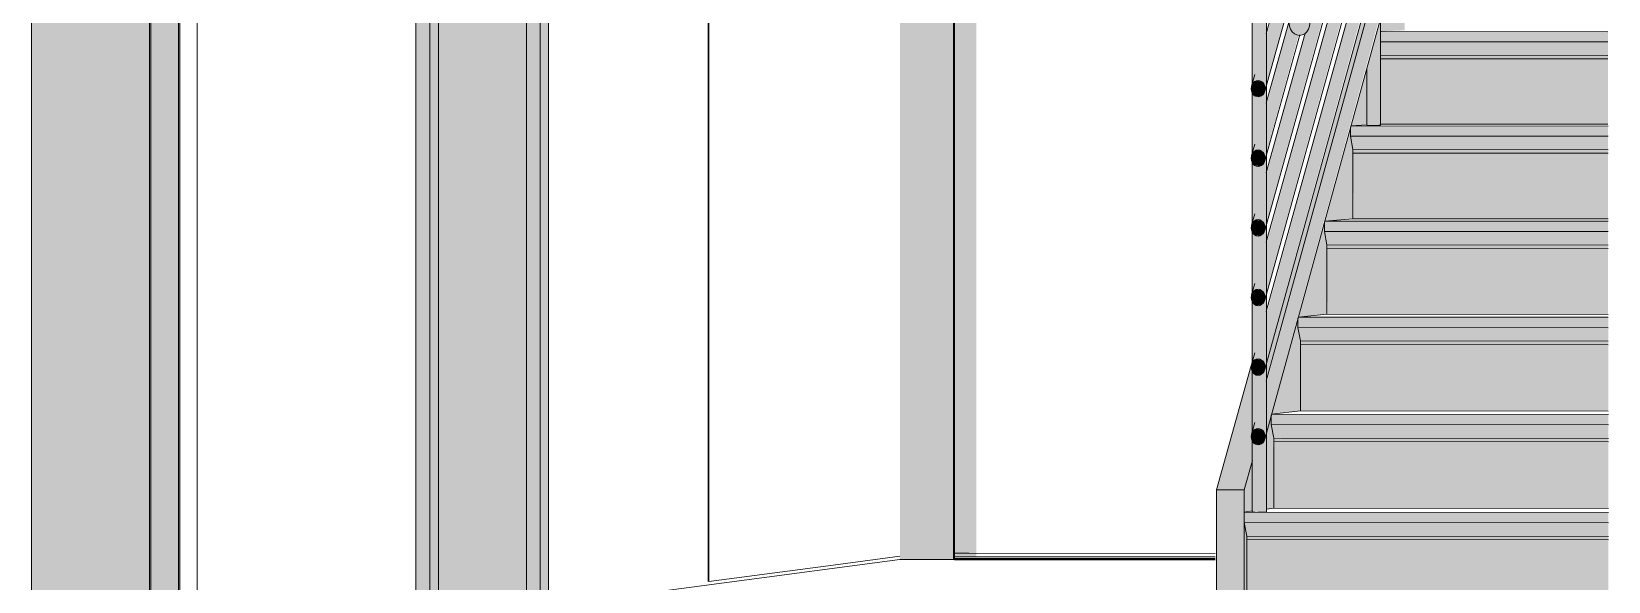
# Model space of a CAD drawing. Header units: inches. Extents: x 27328 to 121296, y -4075 to 4147.
# Drawn here: x 49625.2295 to 49625.2893, y 59.9693 to 59.9901 of the extents above; entities that cross this region are included whole.
import ezdxf

# ---------------------------------------------------------------- set-up
doc = ezdxf.new("R2010")
doc.units = ezdxf.units.IN
doc.header["$MEASUREMENT"] = 0
doc.linetypes.add('Hidden', pattern=[0.28125, 0.1875, -0.09375])
for name, color, linetype, lineweight in [('A-DOOR', 31, 'Continuous', 9), ('A-DOOR-FRAM', 31, 'Continuous', 9), ('A-FLOR-HRAL', 11, 'Continuous', 9), ('A-PROP-SBCK', 71, 'Hidden', 15), ('A-WALL', 113, 'Continuous', 9), ('A-WALL-PATT', 111, 'Continuous', 9), ('L-SITE-WALL', 31, 'Continuous', 9), ('S-COLS', 52, 'Continuous', 9), ('S-STRS', 31, 'Continuous', 9)]:
    doc.layers.add(name, color=color, linetype=linetype, lineweight=lineweight)

# ---------------------------------------------------------------- blocks, each defined once
blk = doc.blocks.new('FP_232-mezzanine - perspective')
at = {"layer": 'A-WALL-PATT'}
for p, q in [((23035.629357, 59.970365), (23035.628817, 59.970366)), ((23035.638698, 59.970356), (23035.629357, 59.970365))]:
    blk.add_line(p, q, dxfattribs=at)
blk = doc.blocks.new('FP_250-mezzanine - perspective')
at = {"layer": 'A-WALL-PATT'}
for p, q in [((23035.619482, 59.993962), (23035.619482, 59.969296)), ((23035.619506, 59.9693), (23035.619506, 59.993963)), ((23035.62675, 59.970255), (23035.624214, 59.969921)), ((23035.624214, 59.969921), (23035.619506, 59.9693))]:
    blk.add_line(p, q, dxfattribs=at)

msp = doc.modelspace()

# ---------------------------------------------------------------- hatches: boundary and pattern name
at = {"layer": 'A-DOOR', "lineweight": 5}
msp.add_hatch(color=256, dxfattribs=at).paths.add_polyline_path([(49625.244945, 59.967814), (49625.248276, 59.968255), (49625.248272, 60.010582), (49625.244945, 60.010729), (49625.244945, 59.977486)], flags=0)
at = {"layer": 'A-DOOR-FRAM', "lineweight": 5}
for points in [[(49625.244621, 59.9677), (49625.244621, 60.012382), (49625.244087, 60.012381), (49625.244087, 59.9677)], [(49625.248801, 59.968255), (49625.248801, 60.010582), (49625.248276, 60.01058), (49625.248276, 59.968255)]]:
    msp.add_hatch(color=256, dxfattribs=at).paths.add_polyline_path(points, flags=0)
at = {"layer": 'A-DOOR-FRAM', "lineweight": 13}
msp.add_hatch(color=256, dxfattribs=at).paths.add_polyline_path([(49625.244621, 59.9677), (49625.244948, 59.967743), (49625.244948, 60.010752), (49625.248801, 60.010582), (49625.248801, 59.968255), (49625.249117, 59.968297), (49625.249117, 60.012153), (49625.244621, 60.012382), (49625.244621, 59.977486)], flags=0)
at = {"layer": 'A-FLOR-HRAL', "lineweight": 5}
h = msp.add_hatch(color=256, dxfattribs=at)
h.paths.add_polyline_path([(49625.276315, 59.988145), (49625.280605, 60.003568), (49625.280533, 60.003684), (49625.280475, 60.003717), (49625.280436, 60.003693), (49625.280408, 60.00373), (49625.280301, 60.003717), (49625.280269, 60.003707), (49625.28014, 60.003661), (49625.280139, 60.003678), (49625.276313, 59.989952), (49625.276315, 59.988256)], flags=0)
h.paths.add_polyline_path([(49625.280641, 60.003588), (49625.284079, 60.015971), (49625.284079, 60.016336), (49625.284025, 60.016145), (49625.284025, 60.016377), (49625.283957, 60.016203), (49625.283928, 60.016223), (49625.283897, 60.016238), (49625.283853, 60.016257), (49625.283897, 60.016411), (49625.283772, 60.016377), (49625.2837, 60.016119), (49625.283684, 60.016202), (49625.282332, 60.011485), (49625.280639, 60.005359), (49625.280641, 60.003638)], flags=0)
h = msp.add_hatch(color=256, dxfattribs=at)
h.paths.add_polyline_path([(49625.276315, 59.982868), (49625.280596, 59.998382), (49625.280572, 59.998446), (49625.280473, 59.998541), (49625.280443, 59.99855), (49625.280433, 59.998518), (49625.280398, 59.998733), (49625.280395, 59.998733), (49625.280372, 59.998666), (49625.280355, 59.998618), (49625.280301, 59.998549), (49625.280239, 59.998549), (49625.277872, 59.990166), (49625.277768, 59.990007), (49625.276313, 59.984686), (49625.276315, 59.98298)], flags=0)
h.paths.add_polyline_path([(49625.280641, 59.99842), (49625.284085, 60.010911), (49625.284023, 60.011056), (49625.283947, 60.011129), (49625.283946, 60.011323), (49625.283832, 60.011321), (49625.283795, 60.011305), (49625.28064, 59.999869), (49625.280641, 59.99847)], flags=0)
h.paths.add_polyline_path([(49625.283883, 60.011162), (49625.283853, 60.011175), (49625.283883, 60.011282)], flags=0)
h = msp.add_hatch(color=256, dxfattribs=at)
h.paths.add_polyline_path([(49625.276315, 59.98023), (49625.280596, 59.995798), (49625.280564, 59.995745), (49625.280551, 59.995787), (49625.280552, 59.995887), (49625.280473, 59.995957), (49625.280339, 59.995976), (49625.280205, 59.995914), (49625.280137, 59.99586), (49625.280139, 59.995926), (49625.276313, 59.982054), (49625.276315, 59.980342)], flags=0)
h.paths.add_polyline_path([(49625.280641, 59.995835), (49625.284079, 60.008347), (49625.284079, 60.008715), (49625.284025, 60.008521), (49625.284025, 60.008755), (49625.283963, 60.008653), (49625.283962, 60.00878), (49625.283897, 60.008546), (49625.283897, 60.008789), (49625.283832, 60.008556), (49625.283832, 60.00878), (49625.283772, 60.008566), (49625.283772, 60.008755), (49625.2837, 60.008495), (49625.283675, 60.008548), (49625.280639, 59.997565), (49625.280641, 59.995885)], flags=0)
h = msp.add_hatch(color=256, dxfattribs=at)
h.paths.add_polyline_path([(49625.28034, 59.986587), (49625.280641, 59.986589), (49625.280633, 59.990637), (49625.280127, 59.988691), (49625.28014, 59.986588), (49625.280217, 59.986587)], flags=0)
h.paths.add_polyline_path([(49625.280127, 59.990714), (49625.28019, 59.990875), (49625.280232, 59.990844), (49625.280393, 59.990808), (49625.280481, 59.990812), (49625.280587, 59.990857), (49625.280641, 59.990931), (49625.280628, 59.993202), (49625.280127, 59.99128), (49625.280127, 59.990721)], flags=0)
h.paths.add_polyline_path([(49625.280127, 59.993298), (49625.28019, 59.993458), (49625.280238, 59.993437), (49625.280322, 59.993558), (49625.280322, 59.993398), (49625.280485, 59.993398), (49625.280588, 59.993443), (49625.280641, 59.993515), (49625.280622, 59.995768), (49625.280127, 59.993864), (49625.280127, 59.993305)], flags=0)
h.paths.add_polyline_path([(49625.280127, 59.995883), (49625.280205, 59.996059), (49625.280205, 59.996028), (49625.280246, 59.996033), (49625.280315, 59.996133), (49625.280316, 59.995984), (49625.280489, 59.995984), (49625.280622, 59.996071), (49625.280641, 59.996099), (49625.280617, 59.998334), (49625.280127, 59.996533), (49625.280127, 59.995889)], flags=0)
h.paths.add_polyline_path([(49625.280309, 59.998487), (49625.280395, 59.998733), (49625.280641, 59.998733), (49625.280614, 59.999888), (49625.280309, 59.998708)], flags=0)
h.paths.add_polyline_path([(49625.280127, 60.001065), (49625.280641, 60.002984), (49625.280641, 60.003588), (49625.280127, 60.001714), (49625.280127, 60.001348)], flags=0)
h.paths.add_polyline_path([(49625.280127, 60.003636), (49625.280195, 60.003789), (49625.280269, 60.003752), (49625.280301, 60.003742), (49625.280308, 60.003741), (49625.280341, 60.003736), (49625.280502, 60.003741), (49625.280606, 60.003801), (49625.280641, 60.003852), (49625.280641, 60.006173), (49625.280127, 60.004305), (49625.280127, 60.003642)], flags=0)
h.paths.add_polyline_path([(49625.280127, 60.00622), (49625.280192, 60.006376), (49625.280277, 60.006334), (49625.280289, 60.00633), (49625.280433, 60.006317), (49625.280436, 60.006318), (49625.280595, 60.006371), (49625.280641, 60.006437), (49625.280641, 60.008597), (49625.280127, 60.006662), (49625.280127, 60.006226)], flags=0)
h = msp.add_hatch(color=256, dxfattribs=at)
h.paths.add_polyline_path([(49625.276315, 59.977592), (49625.280596, 59.993215), (49625.280572, 59.993277), (49625.280474, 59.993373), (49625.280377, 59.993392), (49625.280374, 59.993392), (49625.28027, 59.99337), (49625.280134, 59.993311), (49625.276313, 59.979421), (49625.276315, 59.977704)], flags=0)
h.paths.add_polyline_path([(49625.280641, 59.993251), (49625.284122, 60.005959), (49625.284121, 60.006121), (49625.284025, 60.006214), (49625.283957, 60.006042), (49625.283962, 60.00624), (49625.283832, 60.00624), (49625.283772, 60.006214), (49625.2837, 60.005954), (49625.283669, 60.005985), (49625.280639, 59.994986), (49625.280641, 59.993301)], flags=0)
h.paths.add_polyline_path([(49625.283869, 60.006086), (49625.283853, 60.006092), (49625.283869, 60.006148)], flags=0)
h = msp.add_hatch(color=256, dxfattribs=at)
h.paths.add_polyline_path([(49625.276315, 59.974953), (49625.280596, 59.990631), (49625.280572, 59.990693), (49625.280474, 59.990789), (49625.280339, 59.990808), (49625.280205, 59.990745), (49625.280139, 59.990695), (49625.280139, 59.990757), (49625.276313, 59.976788), (49625.276315, 59.975065)], flags=0)
h.paths.add_polyline_path([(49625.280641, 59.990667), (49625.284079, 60.003265), (49625.284079, 60.003633), (49625.284025, 60.003439), (49625.284025, 60.003674), (49625.283963, 60.003575), (49625.283962, 60.003699), (49625.283897, 60.003464), (49625.283897, 60.003708), (49625.283832, 60.003473), (49625.283832, 60.003699), (49625.283772, 60.003484), (49625.283757, 60.003621), (49625.2837, 60.003412), (49625.283684, 60.003497), (49625.282341, 59.998733), (49625.280639, 59.992464), (49625.280641, 59.990717)], flags=0)
for points in [[(49625.276007, 59.971929), (49625.276007, 59.971929), (49625.276315, 59.971935), (49625.276297, 59.9933), (49625.276269, 59.993257), (49625.27618, 59.9932), (49625.275949, 59.993168), (49625.275853, 59.9932), (49625.275797, 59.993257), (49625.275803, 59.971932), (49625.275882, 59.97193)], [(49625.276315, 59.985507), (49625.277542, 59.990012), (49625.27744, 59.990028), (49625.277297, 59.990133), (49625.277194, 59.990346), (49625.27717, 59.990483), (49625.276313, 59.987319), (49625.276315, 59.985618)], [(49625.276074, 59.987679), (49625.276192, 59.987759), (49625.27626, 59.987899), (49625.27626, 59.988059), (49625.276192, 59.988198), (49625.276138, 59.988248), (49625.275939, 59.988279), (49625.275821, 59.988198), (49625.275753, 59.988059), (49625.275753, 59.987899), (49625.275821, 59.98776), (49625.275875, 59.98771)], [(49625.276074, 59.98504), (49625.276192, 59.985121), (49625.27626, 59.98526), (49625.27626, 59.98542), (49625.276192, 59.985559), (49625.276138, 59.985609), (49625.275939, 59.98564), (49625.275821, 59.98556), (49625.275753, 59.985421), (49625.275753, 59.98526), (49625.275821, 59.985121), (49625.275875, 59.985071)], [(49625.276074, 59.982401), (49625.276192, 59.982482), (49625.27626, 59.982621), (49625.27626, 59.982781), (49625.276192, 59.982921), (49625.276138, 59.98297), (49625.275939, 59.983001), (49625.275821, 59.982921), (49625.275753, 59.982782), (49625.275753, 59.982621), (49625.275821, 59.982482), (49625.275875, 59.982433)], [(49625.275939, 59.979763), (49625.276138, 59.979794), (49625.276234, 59.979907), (49625.276269, 59.980062), (49625.276234, 59.980217), (49625.276138, 59.980331), (49625.275939, 59.980362), (49625.275821, 59.980282), (49625.275753, 59.980143), (49625.275753, 59.979982), (49625.275821, 59.979843), (49625.275875, 59.979794)], [(49625.275939, 59.977124), (49625.276138, 59.977155), (49625.276234, 59.977268), (49625.276269, 59.977423), (49625.276234, 59.977579), (49625.276138, 59.977692), (49625.275939, 59.977723), (49625.275821, 59.977643), (49625.275751, 59.977484), (49625.275753, 59.977344), (49625.275821, 59.977204), (49625.275875, 59.977155)], [(49625.276074, 59.974485), (49625.276192, 59.974565), (49625.27626, 59.974704), (49625.27626, 59.974865), (49625.276192, 59.975004), (49625.276138, 59.975053), (49625.275939, 59.975085), (49625.275821, 59.975004), (49625.275753, 59.974865), (49625.275753, 59.974705), (49625.275821, 59.974566), (49625.275875, 59.974516)]]:
    msp.add_hatch(color=256, dxfattribs=at).paths.add_polyline_path(points, flags=0)
at = {"layer": 'A-FLOR-HRAL'}
msp.add_hatch(color=256, dxfattribs=at).paths.add_polyline_path([(49625.277682, 59.990012), (49625.277858, 59.990133), (49625.27796, 59.990341), (49625.27796, 59.990582), (49625.277858, 59.990791), (49625.277682, 59.990912), (49625.277478, 59.990912), (49625.277302, 59.990791), (49625.2772, 59.990583), (49625.2772, 59.990342), (49625.277302, 59.990133), (49625.277478, 59.990012)], flags=0)
at = {"layer": 'S-COLS', "lineweight": 5}
for points in [[(49625.233988, 59.966621), (49625.233988, 60.094923), (49625.22952, 60.094908), (49625.22952, 59.966626)], [(49625.233988, 59.966621), (49625.234039, 59.966627), (49625.234039, 60.094903), (49625.233988, 60.094923), (49625.233988, 59.977492)], [(49625.235095, 59.966766), (49625.235095, 60.09354), (49625.234035, 60.093537), (49625.234035, 59.966767)], [(49625.235095, 59.966766), (49625.235146, 59.966773), (49625.235146, 60.093541), (49625.235095, 60.09354), (49625.235095, 59.977492)], [(49625.264463, 59.970129), (49625.264463, 59.996157), (49625.262433, 59.996128), (49625.262433, 59.970131), (49625.264014, 59.970129)], [(49625.264463, 59.970129), (49625.264503, 59.970134), (49625.264503, 59.996157), (49625.264463, 59.996152), (49625.264463, 59.977477)], [(49625.265321, 59.970243), (49625.265321, 59.996157), (49625.2645, 59.996152), (49625.2645, 59.970244)]]:
    msp.add_hatch(color=256, dxfattribs=at).paths.add_polyline_path(points, flags=0)
at = {"layer": 'S-STRS', "lineweight": 5}
h = msp.add_hatch(color=256, dxfattribs=at)
h.paths.add_polyline_path([(49625.275482, 59.972768), (49625.27579, 59.973884), (49625.275777, 59.974629), (49625.275742, 59.974785), (49625.275789, 59.975095), (49625.275774, 59.977268), (49625.275739, 59.977423), (49625.2757, 59.977343), (49625.274433, 59.972769)], flags=0)
h.paths.add_polyline_path([(49625.276311, 59.976893), (49625.280125, 59.990714), (49625.280125, 59.991352), (49625.27631, 59.977423), (49625.27631, 59.977342)], flags=0)
h.paths.add_polyline_path([(49625.280637, 59.992568), (49625.28292, 60.000838), (49625.282745, 60.000838), (49625.280636, 59.993204)], flags=0)
h = msp.add_hatch(color=256, dxfattribs=at)
h.paths.add_polyline_path([(49625.275482, 59.968335), (49625.275575, 59.968349), (49625.275575, 59.971018), (49625.275482, 59.971512), (49625.275482, 59.968984)], flags=0)
h.paths.add_polyline_path([(49625.275482, 59.971929), (49625.27579, 59.97197), (49625.27579, 59.973884), (49625.275482, 59.972768), (49625.275482, 59.972077)], flags=0)
h.paths.add_polyline_path([(49625.276312, 59.972039), (49625.276597, 59.972076), (49625.276573, 59.974865), (49625.276504, 59.975247), (49625.276504, 59.975603), (49625.276312, 59.974784), (49625.276312, 59.972077)], flags=0)
h.paths.add_polyline_path([(49625.276515, 59.975643), (49625.277608, 59.975768), (49625.277596, 59.978477), (49625.277516, 59.978926), (49625.277516, 59.97928), (49625.27655, 59.975769)], flags=0)
h.paths.add_polyline_path([(49625.277527, 59.979319), (49625.27861, 59.979425), (49625.27861, 59.982057), (49625.278519, 59.9827), (49625.278519, 59.982921), (49625.277557, 59.979426)], flags=0)
h.paths.add_polyline_path([(49625.27853, 59.98296), (49625.279602, 59.983048), (49625.279602, 59.985667), (49625.279512, 59.986178), (49625.279512, 59.986529), (49625.278554, 59.983048)], flags=0)
h.paths.add_polyline_path([(49625.279523, 59.986567), (49625.280126, 59.986636), (49625.280126, 59.988761), (49625.279541, 59.986636)], flags=0)
h.paths.add_polyline_path([(49625.280638, 59.990146), (49625.281558, 59.99019), (49625.281558, 59.992785), (49625.28147, 59.993294), (49625.28147, 59.993641), (49625.280638, 59.99062), (49625.280638, 59.99019)], flags=0)
h.paths.add_polyline_path([(49625.28148, 59.993679), (49625.282523, 59.993711), (49625.282523, 59.996294), (49625.282435, 59.996803), (49625.282435, 59.997148), (49625.281489, 59.993711)], flags=0)
h.paths.add_polyline_path([(49625.282446, 59.997186), (49625.283218, 59.9972), (49625.283218, 59.999993), (49625.282449, 59.997197)], flags=0)
for points in [[(49625.289266, 59.98975), (49625.289266, 59.990137), (49625.280639, 59.99014), (49625.280639, 59.989753), (49625.284922, 59.989752)], [(49625.289265, 59.989239), (49625.289266, 59.98975), (49625.280639, 59.989753), (49625.280638, 59.989242), (49625.285927, 59.989241)], [(49625.289265, 59.98911), (49625.289265, 59.989239), (49625.280638, 59.989234), (49625.280638, 59.989114), (49625.286069, 59.989112)], [(49625.289265, 59.986632), (49625.289265, 59.98911), (49625.280638, 59.989114), (49625.280638, 59.986636), (49625.288799, 59.986632)], [(49625.289269, 59.986174), (49625.289269, 59.986562), (49625.279522, 59.986567), (49625.279512, 59.986529), (49625.279512, 59.986178), (49625.283959, 59.986176)], [(49625.289269, 59.985662), (49625.289269, 59.986174), (49625.279512, 59.986178), (49625.279602, 59.985667), (49625.281529, 59.985666)], [(49625.289269, 59.985533), (49625.289269, 59.985662), (49625.279602, 59.985656), (49625.279602, 59.985537), (49625.281529, 59.985536)], [(49625.289269, 59.983042), (49625.289269, 59.985533), (49625.279602, 59.985537), (49625.279634, 59.983048), (49625.281529, 59.983047)], [(49625.289273, 59.982563), (49625.289273, 59.982953), (49625.278529, 59.98296), (49625.278519, 59.9828), (49625.278519, 59.982569), (49625.281534, 59.982568)], [(49625.289273, 59.98205), (49625.289273, 59.982563), (49625.278519, 59.982569), (49625.27861, 59.982057), (49625.281533, 59.982055)], [(49625.289273, 59.98192), (49625.289273, 59.98205), (49625.278644, 59.982044), (49625.278631, 59.981927), (49625.281533, 59.981925)], [(49625.289273, 59.979418), (49625.289273, 59.98192), (49625.27861, 59.981927), (49625.278642, 59.979425), (49625.281533, 59.979423)], [(49625.289277, 59.978917), (49625.289277, 59.97931), (49625.277527, 59.979318), (49625.277516, 59.97928), (49625.277516, 59.978926), (49625.281537, 59.978923)], [(49625.289277, 59.978404), (49625.289277, 59.978917), (49625.277516, 59.978926), (49625.277608, 59.978413), (49625.281537, 59.97841)], [(49625.289277, 59.975759), (49625.289277, 59.978273), (49625.277608, 59.978282), (49625.277608, 59.975768), (49625.281537, 59.975765)], [(49625.289277, 59.978273), (49625.289277, 59.978404), (49625.277642, 59.978396), (49625.277629, 59.978282), (49625.281537, 59.978279)], [(49625.289281, 59.975237), (49625.289281, 59.975631), (49625.276515, 59.975641), (49625.276504, 59.975603), (49625.276504, 59.975247), (49625.281541, 59.975243)], [(49625.28928, 59.974722), (49625.289281, 59.975237), (49625.276504, 59.975247), (49625.276597, 59.974733), (49625.281541, 59.974729)], [(49625.28928, 59.974591), (49625.28928, 59.974722), (49625.276597, 59.974704), (49625.276597, 59.974602), (49625.281541, 59.974598)], [(49625.28928, 59.972064), (49625.28928, 59.974591), (49625.276597, 59.974602), (49625.276597, 59.972076), (49625.281541, 59.972072)], [(49625.275482, 59.968335), (49625.275482, 59.972768), (49625.274433, 59.972769), (49625.274433, 59.968336)], [(49625.289285, 59.97152), (49625.289285, 59.971916), (49625.275482, 59.971929), (49625.275482, 59.971533), (49625.281546, 59.971527)], [(49625.289284, 59.971005), (49625.289285, 59.97152), (49625.275482, 59.971533), (49625.275575, 59.971018), (49625.281545, 59.971012)], [(49625.289284, 59.970873), (49625.289284, 59.971005), (49625.275575, 59.970996), (49625.275575, 59.970886), (49625.281545, 59.97088)], [(49625.289284, 59.968334), (49625.289284, 59.970873), (49625.275575, 59.970886), (49625.275575, 59.968349), (49625.281545, 59.968342)]]:
    msp.add_hatch(color=256, dxfattribs=at).paths.add_polyline_path(points, flags=0)

# ---------------------------------------------------------------- linework, layer by layer
at = {"layer": 'A-DOOR'}
msp.add_line((49625.248276, 59.968255), (49625.248276, 60.010582), dxfattribs=at)
at = {"layer": 'A-DOOR-FRAM'}
for p, q in [((49625.244087, 60.012381), (49625.244087, 59.9677)), ((49625.244087, 59.9677), (49625.244087, 60.012381)), ((49625.244621, 60.012382), (49625.244621, 59.9677)), ((49625.249117, 59.968297), (49625.249117, 60.012153)), ((49625.244948, 59.967743), (49625.244948, 60.010752)), ((49625.248276, 59.968255), (49625.248276, 60.010582)), ((49625.248801, 60.010582), (49625.248801, 59.968255))]:
    msp.add_line(p, q, dxfattribs=at)
at = {"layer": 'A-FLOR-HRAL'}
for p, q in [((49625.284153, 60.016075), (49625.276256, 59.987881)), ((49625.284153, 60.010995), (49625.276256, 59.982604)), ((49625.284153, 60.008455), (49625.276256, 59.979965)), ((49625.284153, 60.005915), (49625.276256, 59.977327)), ((49625.276314, 59.990055), (49625.280216, 60.00395)), ((49625.284153, 60.003375), (49625.276256, 59.974688)), ((49625.280645, 59.98659), (49625.280645, 59.999999)), ((49625.276314, 59.982159), (49625.280215, 59.996197)), ((49625.276314, 59.979527), (49625.280215, 59.993613)), ((49625.275787, 59.993299), (49625.275787, 59.971934)), ((49625.27632, 59.971936), (49625.27632, 59.993358)), ((49625.276314, 59.976895), (49625.280215, 59.991029)), ((49625.276314, 59.987423), (49625.277198, 59.990582)), ((49625.277587, 59.990012), (49625.276256, 59.985242)), ((49625.276314, 59.984791), (49625.277787, 59.990075)), ((49625.280124, 59.988747), (49625.280124, 59.986589)), ((49625.275758, 59.988077), (49625.27588, 59.988511)), ((49625.280645, 59.98659), (49625.280641, 59.986589)), ((49625.275758, 59.985438), (49625.27588, 59.985873)), ((49625.275758, 59.982799), (49625.27588, 59.983235)), ((49625.275758, 59.98016), (49625.27588, 59.980597)), ((49625.275758, 59.977521), (49625.275879, 59.977959)), ((49625.275758, 59.974882), (49625.275879, 59.975321)), ((49625.276319, 59.971936), (49625.276315, 59.971935))]:
    msp.add_line(p, q, dxfattribs=at)
for points in [[(49625.277187, 59.990462, 0), (49625.2772, 59.990342, 0), (49625.277239, 59.990229, 0), (49625.277302, 59.990133, 0), (49625.277383, 59.990059, 0), (49625.277478, 59.990012, 0), (49625.27758, 59.989996, 0), (49625.277682, 59.990012, 0), (49625.277777, 59.990059, 0), (49625.277858, 59.990133, 0), (49625.27792, 59.990229, 0), (49625.27796, 59.990341, 0), (49625.277973, 59.990462, 0)], [(49625.276269, 59.987979, 0), (49625.27626, 59.988059, 0), (49625.276234, 59.988134, 0), (49625.276192, 59.988198, 0), (49625.276138, 59.988248, 0), (49625.276074, 59.988279, 0), (49625.276007, 59.988289, 0), (49625.275939, 59.988279, 0), (49625.275875, 59.988248, 0), (49625.275821, 59.988198, 0), (49625.275779, 59.988134, 0), (49625.275753, 59.988059, 0), (49625.275744, 59.987979, 0)], [(49625.275744, 59.987979, 0), (49625.275753, 59.987899, 0), (49625.275779, 59.987824, 0), (49625.275821, 59.98776, 0), (49625.275875, 59.98771, 0), (49625.275939, 59.987679, 0), (49625.276007, 59.987669, 0), (49625.276074, 59.987679, 0), (49625.276138, 59.98771, 0), (49625.276192, 59.987759, 0), (49625.276234, 59.987824, 0), (49625.27626, 59.987899, 0), (49625.276269, 59.987979, 0)], [(49625.280641, 59.986589, 0), (49625.280584, 59.986588, 0), (49625.280474, 59.986587, 0), (49625.28034, 59.986587, 0), (49625.280217, 59.986587, 0), (49625.28014, 59.986588, 0), (49625.280127, 59.98659, 0)], [(49625.276269, 59.98534, 0), (49625.27626, 59.98542, 0), (49625.276234, 59.985495, 0), (49625.276192, 59.985559, 0), (49625.276138, 59.985609, 0), (49625.276074, 59.98564, 0), (49625.276007, 59.98565, 0), (49625.275939, 59.98564, 0), (49625.275875, 59.985609, 0), (49625.275821, 59.98556, 0), (49625.275779, 59.985495, 0), (49625.275753, 59.985421, 0), (49625.275744, 59.98534, 0)], [(49625.275744, 59.98534, 0), (49625.275753, 59.98526, 0), (49625.275779, 59.985185, 0), (49625.275821, 59.985121, 0), (49625.275875, 59.985071, 0), (49625.275939, 59.98504, 0), (49625.276007, 59.98503, 0), (49625.276074, 59.98504, 0), (49625.276138, 59.985071, 0), (49625.276192, 59.985121, 0), (49625.276234, 59.985185, 0), (49625.27626, 59.98526, 0), (49625.276269, 59.98534, 0)], [(49625.276269, 59.982701, 0), (49625.27626, 59.982781, 0), (49625.276234, 59.982856, 0), (49625.276192, 59.982921, 0), (49625.276138, 59.98297, 0), (49625.276074, 59.983001, 0), (49625.276007, 59.983012, 0), (49625.275939, 59.983001, 0), (49625.275875, 59.98297, 0), (49625.275821, 59.982921, 0), (49625.275779, 59.982857, 0), (49625.275753, 59.982782, 0), (49625.275744, 59.982701, 0)], [(49625.275744, 59.982701, 0), (49625.275753, 59.982621, 0), (49625.275779, 59.982546, 0), (49625.275821, 59.982482, 0), (49625.275875, 59.982433, 0), (49625.275939, 59.982402, 0), (49625.276007, 59.982391, 0), (49625.276074, 59.982401, 0), (49625.276138, 59.982432, 0), (49625.276192, 59.982482, 0), (49625.276234, 59.982546, 0), (49625.27626, 59.982621, 0), (49625.276269, 59.982701, 0)], [(49625.276269, 59.980062, 0), (49625.27626, 59.980143, 0), (49625.276234, 59.980217, 0), (49625.276192, 59.980282, 0), (49625.276138, 59.980331, 0), (49625.276074, 59.980362, 0), (49625.276007, 59.980373, 0), (49625.275939, 59.980362, 0), (49625.275875, 59.980331, 0), (49625.275821, 59.980282, 0), (49625.275779, 59.980218, 0), (49625.275753, 59.980143, 0), (49625.275744, 59.980063, 0)], [(49625.275744, 59.980063, 0), (49625.275753, 59.979982, 0), (49625.275779, 59.979907, 0), (49625.275821, 59.979843, 0), (49625.275875, 59.979794, 0), (49625.275939, 59.979763, 0), (49625.276007, 59.979752, 0), (49625.276074, 59.979763, 0), (49625.276138, 59.979794, 0), (49625.276192, 59.979843, 0), (49625.276234, 59.979907, 0), (49625.27626, 59.979982, 0), (49625.276269, 59.980062, 0)], [(49625.276269, 59.977423, 0), (49625.27626, 59.977504, 0), (49625.276234, 59.977579, 0), (49625.276192, 59.977643, 0), (49625.276138, 59.977692, 0), (49625.276074, 59.977723, 0), (49625.276007, 59.977734, 0), (49625.275939, 59.977723, 0), (49625.275875, 59.977693, 0), (49625.275821, 59.977643, 0), (49625.275779, 59.977579, 0), (49625.275753, 59.977504, 0), (49625.275744, 59.977424, 0)], [(49625.275744, 59.977424, 0), (49625.275753, 59.977344, 0), (49625.275779, 59.977269, 0), (49625.275821, 59.977204, 0), (49625.275875, 59.977155, 0), (49625.275939, 59.977124, 0), (49625.276007, 59.977113, 0), (49625.276074, 59.977124, 0), (49625.276138, 59.977155, 0), (49625.276192, 59.977204, 0), (49625.276234, 59.977268, 0), (49625.27626, 59.977343, 0), (49625.276269, 59.977423, 0)], [(49625.275875, 59.975054, 0), (49625.275821, 59.975004, 0), (49625.275779, 59.97494, 0), (49625.275753, 59.974865, 0), (49625.275744, 59.974785, 0)], [(49625.276269, 59.974785, 0), (49625.27626, 59.974865, 0), (49625.276234, 59.97494, 0), (49625.276192, 59.975004, 0), (49625.276138, 59.975053, 0), (49625.276074, 59.975085, 0), (49625.276007, 59.975095, 0), (49625.275939, 59.975085, 0), (49625.275877, 59.975055, 0)], [(49625.275744, 59.974785, 0), (49625.275753, 59.974705, 0), (49625.275779, 59.97463, 0), (49625.275821, 59.974566, 0), (49625.275875, 59.974516, 0)], [(49625.275878, 59.974514, 0), (49625.275939, 59.974485, 0), (49625.276007, 59.974474, 0), (49625.276074, 59.974485, 0), (49625.276138, 59.974516, 0), (49625.276192, 59.974565, 0), (49625.276234, 59.974629, 0), (49625.27626, 59.974704, 0), (49625.276269, 59.974785, 0)], [(49625.275882, 59.97193, 0), (49625.275803, 59.971932, 0), (49625.275791, 59.971935, 0)], [(49625.276315, 59.971935, 0), (49625.276257, 59.971931, 0), (49625.276144, 59.971929, 0), (49625.276007, 59.971929, 0)]]:
    msp.add_polyline3d(points, dxfattribs=at)
at = {"layer": 'A-PROP-SBCK', "linetype": 'Continuous', "lineweight": 50}
msp.add_line((49625.264502, 59.970162), (49625.274383, 59.970151), dxfattribs=at)
at = {"layer": 'A-WALL', "lineweight": 13}
for p, q in [((49625.235794, 60.093549), (49625.235794, 59.967159)), ((49625.248276, 60.010582), (49625.248276, 59.968255)), ((49625.249114, 59.968366), (49625.262433, 59.970131))]:
    msp.add_line(p, q, dxfattribs=at)
at = {"layer": 'L-SITE-WALL', "lineweight": 13}
msp.add_line((49625.2645, 59.970242), (49625.274381, 59.970232), dxfattribs=at)
at = {"layer": 'S-COLS'}
for p, q in [((49625.22952, 59.966626), (49625.22952, 60.094908)), ((49625.233988, 59.966621), (49625.233988, 60.094923)), ((49625.234039, 59.966627), (49625.234039, 60.094903)), ((49625.235095, 59.966766), (49625.235095, 60.09354)), ((49625.235146, 60.093541), (49625.235146, 59.966773)), ((49625.264463, 59.970129), (49625.264463, 59.996157)), ((49625.264503, 59.970134), (49625.264503, 59.996157)), ((49625.264463, 59.970129), (49625.262433, 59.970131)), ((49625.264503, 59.970134), (49625.264463, 59.970129))]:
    msp.add_line(p, q, dxfattribs=at)
at = {"layer": 'S-STRS'}
for p, q in [((49625.280667, 59.99014), (49625.289266, 59.990137)), ((49625.280632, 59.989753), (49625.289266, 59.98975)), ((49625.289265, 59.989239), (49625.280633, 59.989242)), ((49625.289265, 59.98911), (49625.280633, 59.989114)), ((49625.289265, 59.98911), (49625.280633, 59.989114)), ((49625.279512, 59.986178), (49625.279512, 59.986529)), ((49625.279522, 59.986567), (49625.289269, 59.986562)), ((49625.280126, 59.986606), (49625.279523, 59.986567)), ((49625.289265, 59.986632), (49625.280638, 59.986636)), ((49625.279602, 59.985667), (49625.279512, 59.986178)), ((49625.279512, 59.986178), (49625.289269, 59.986174)), ((49625.289269, 59.985662), (49625.279602, 59.985667)), ((49625.279602, 59.985537), (49625.279602, 59.985667)), ((49625.279602, 59.983048), (49625.279602, 59.985537)), ((49625.289269, 59.985533), (49625.279602, 59.985537)), ((49625.289269, 59.985533), (49625.279602, 59.985537)), ((49625.278519, 59.982569), (49625.278519, 59.982921)), ((49625.278529, 59.98296), (49625.289273, 59.982953)), ((49625.279602, 59.983048), (49625.27853, 59.98296)), ((49625.289269, 59.983042), (49625.279602, 59.983048)), ((49625.27861, 59.982057), (49625.278519, 59.982569)), ((49625.278519, 59.982569), (49625.289273, 59.982563)), ((49625.289273, 59.98205), (49625.27861, 59.982057)), ((49625.27861, 59.981927), (49625.27861, 59.982057)), ((49625.27861, 59.979425), (49625.27861, 59.981927)), ((49625.289273, 59.98192), (49625.27861, 59.981927)), ((49625.289273, 59.98192), (49625.27861, 59.981927)), ((49625.277516, 59.978926), (49625.277516, 59.97928)), ((49625.27861, 59.979425), (49625.277527, 59.979319)), ((49625.277527, 59.979318), (49625.289277, 59.97931)), ((49625.289273, 59.979418), (49625.27861, 59.979425)), ((49625.277608, 59.978413), (49625.277516, 59.978926)), ((49625.277516, 59.978926), (49625.289277, 59.978917)), ((49625.289277, 59.978404), (49625.277608, 59.978413)), ((49625.277608, 59.978282), (49625.277608, 59.978413)), ((49625.277608, 59.975768), (49625.277608, 59.978282)), ((49625.289277, 59.978273), (49625.277608, 59.978282)), ((49625.289277, 59.978273), (49625.277608, 59.978282)), ((49625.275739, 59.977483), (49625.274433, 59.972769)), ((49625.276504, 59.975247), (49625.276504, 59.975603)), ((49625.277608, 59.975768), (49625.276515, 59.975643)), ((49625.276515, 59.975641), (49625.289281, 59.975631)), ((49625.289277, 59.975759), (49625.277608, 59.975768)), ((49625.276597, 59.974733), (49625.276504, 59.975247)), ((49625.276504, 59.975247), (49625.289281, 59.975237)), ((49625.28928, 59.974722), (49625.276597, 59.974733)), ((49625.276597, 59.974602), (49625.276597, 59.974733)), ((49625.276597, 59.972076), (49625.276597, 59.974602)), ((49625.28928, 59.974591), (49625.276597, 59.974602)), ((49625.28928, 59.974591), (49625.276597, 59.974602)), ((49625.275482, 59.972768), (49625.27579, 59.973886)), ((49625.275482, 59.972768), (49625.274433, 59.972769)), ((49625.274433, 59.972769), (49625.274433, 59.968336)), ((49625.275482, 59.968335), (49625.275482, 59.972768)), ((49625.27579, 59.97197), (49625.275482, 59.971929)), ((49625.289285, 59.971916), (49625.275482, 59.971929)), ((49625.275482, 59.971929), (49625.275482, 59.971533)), ((49625.276597, 59.972076), (49625.276312, 59.972039)), ((49625.28928, 59.972064), (49625.276597, 59.972076)), ((49625.275482, 59.971533), (49625.289285, 59.97152)), ((49625.275482, 59.971533), (49625.275575, 59.971018)), ((49625.275575, 59.971018), (49625.289284, 59.971005)), ((49625.275575, 59.970886), (49625.275575, 59.971018)), ((49625.289284, 59.970873), (49625.275575, 59.970886)), ((49625.275575, 59.968349), (49625.275575, 59.970886)), ((49625.289284, 59.970873), (49625.275575, 59.970886))]:
    msp.add_line(p, q, dxfattribs=at)

# ---------------------------------------------------------------- block references
at = {"layer": 'A-WALL'}
msp.add_blockref('FP_250-mezzanine - perspective', (26589.635683, 0), dxfattribs=at)
at = {"layer": 'L-SITE-WALL'}
msp.add_blockref('FP_232-mezzanine - perspective', (26589.635683, 0), dxfattribs=at)

doc.saveas('drawing.dxf')
